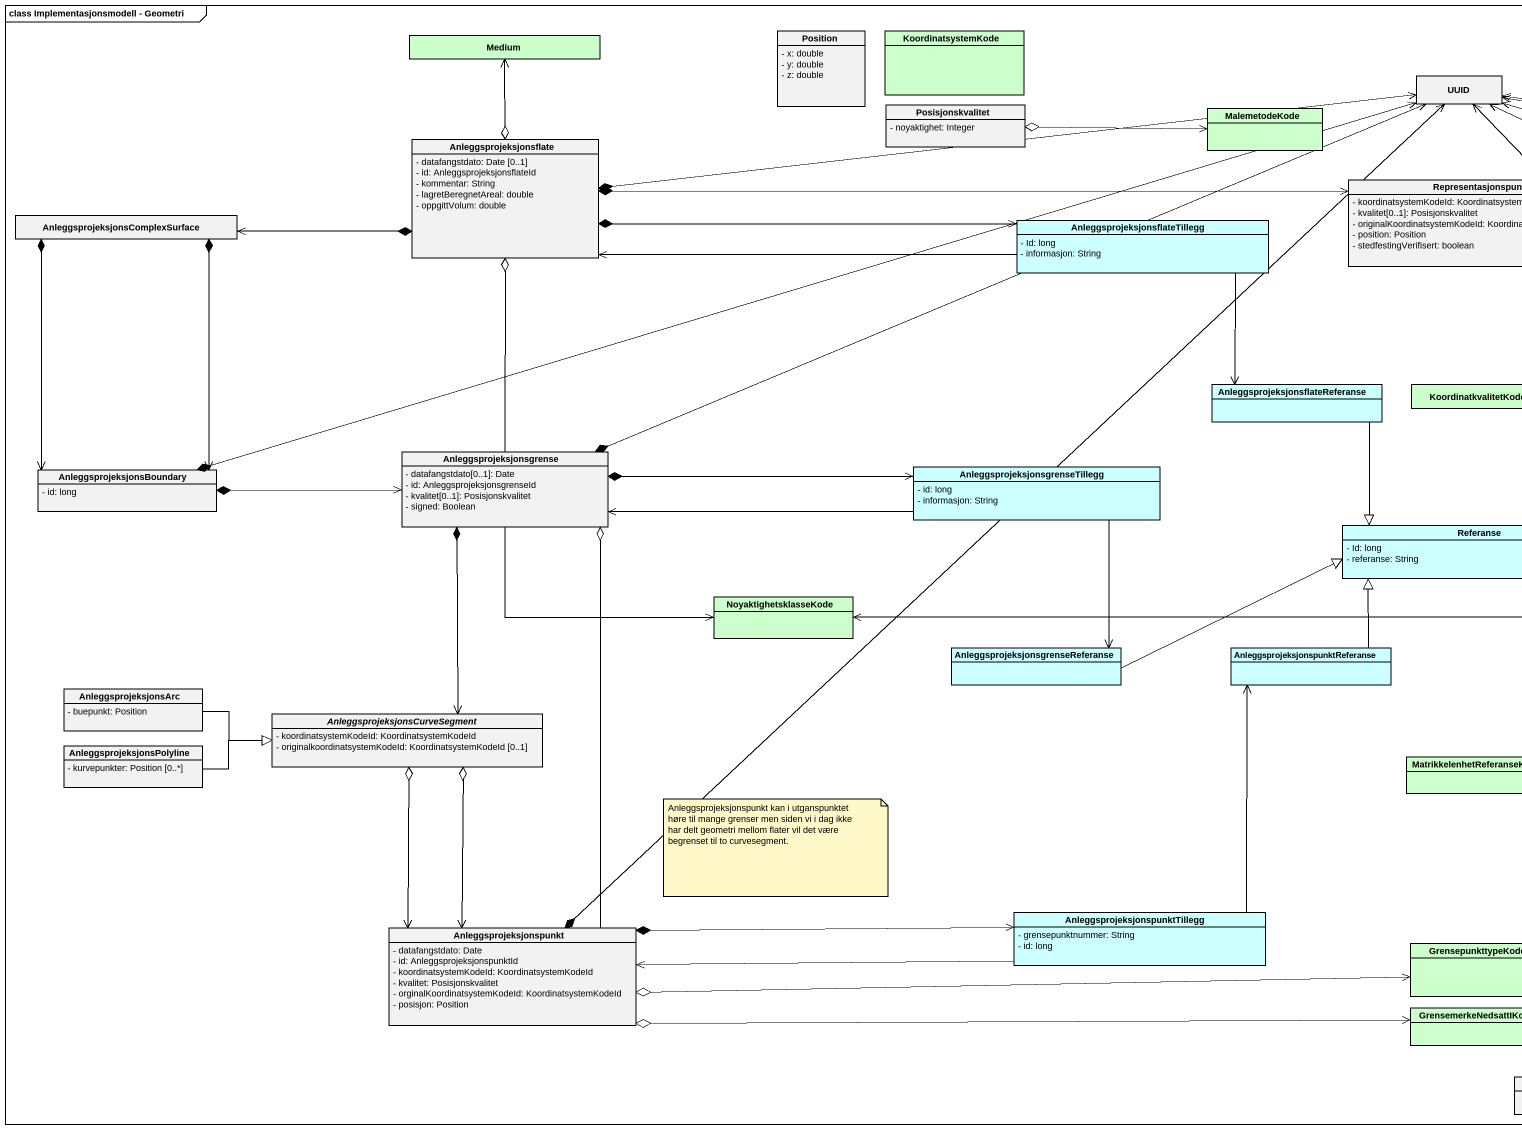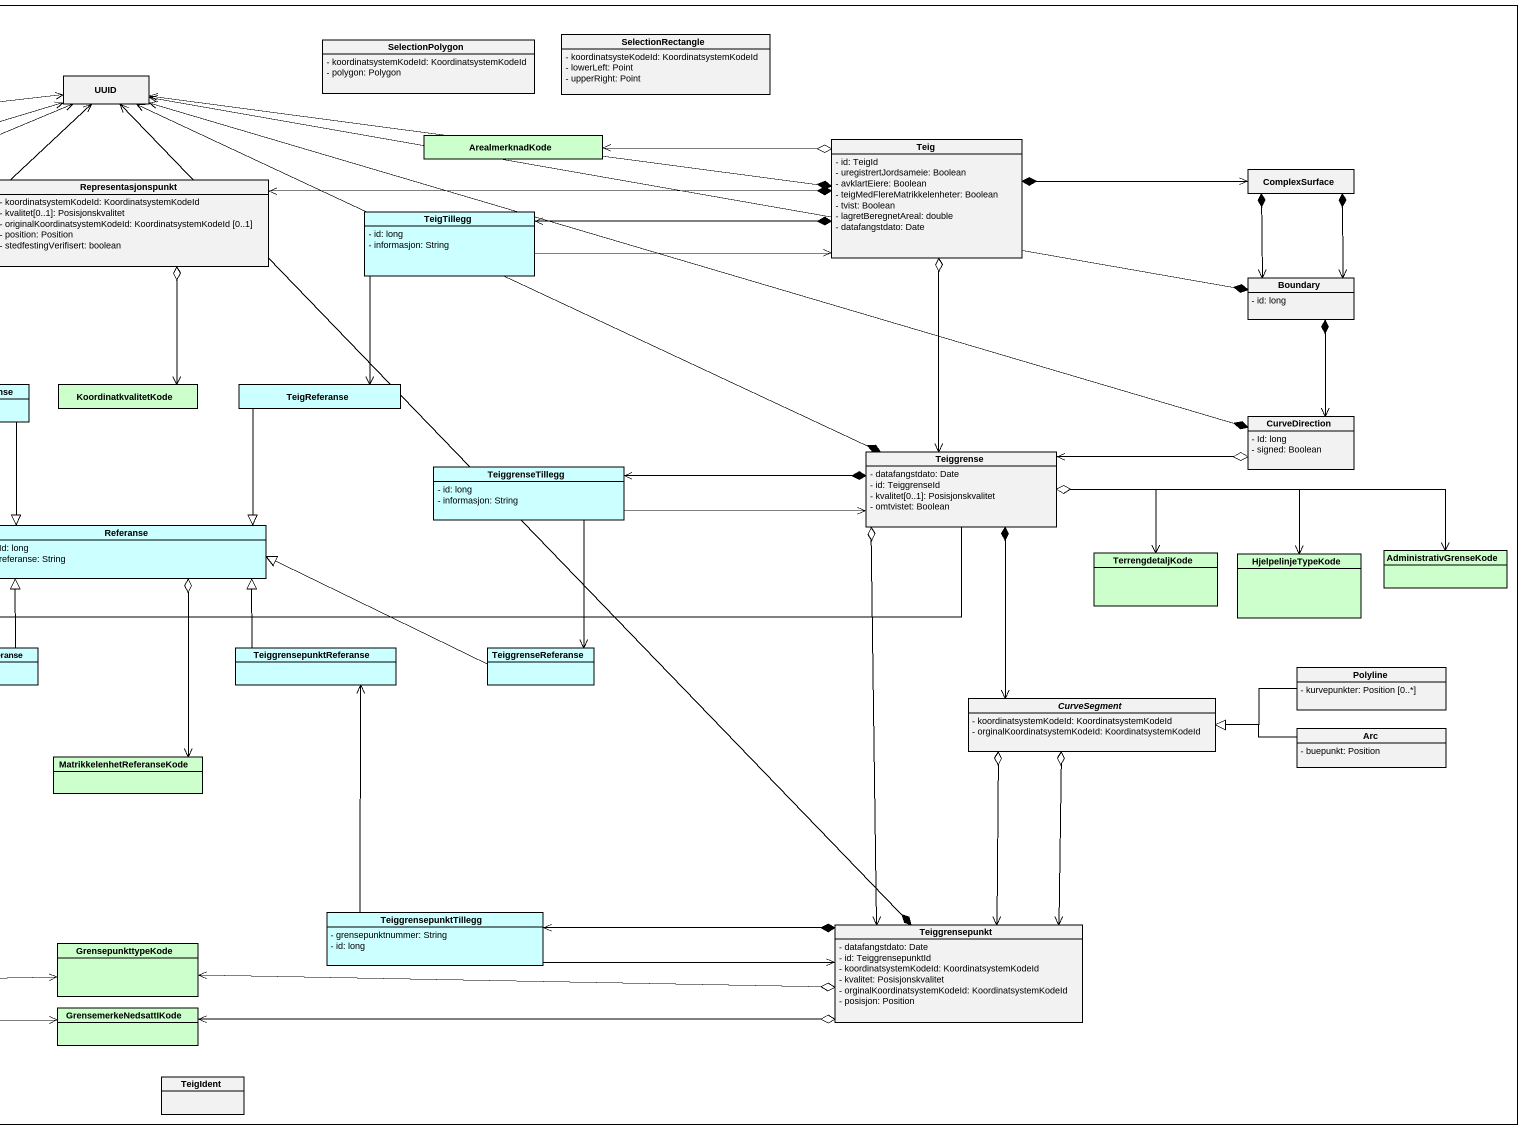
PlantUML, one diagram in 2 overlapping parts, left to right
@startuml
mainframe class Implementasjonsmodell - Geometri
hide circle
hide empty members
skinparam classAttributeIconSize 0
class Medium #CCFFCC
class Position {
  - x: double
  - y: double
  - z: double
}
class KoordinatsystemKode #CCFFCC
class SelectionPolygon {
  - koordinatsystemKodeId: KoordinatsystemKodeId
  - polygon: Polygon
}
class SelectionRectangle {
  - koordinatsysteKodeId: KoordinatsystemKodeId
  - lowerLeft: Point
  - upperRight: Point
}
class UUID
class Posisjonskvalitet {
  - noyaktighet: Integer
}
class MalemetodeKode #CCFFCC
class Anleggsprojeksjonsflate {
  - datafangstdato: Date [0..1]
  - id: AnleggsprojeksjonsflateId
  - kommentar: String
  - lagretBeregnetAreal: double
  - oppgittVolum: double
}
class ArealmerknadKode #CCFFCC
class Teig {
  - id: TeigId
  - uregistrertJordsameie: Boolean
  - avklartEiere: Boolean
  - teigMedFlereMatrikkelenheter: Boolean
  - tvist: Boolean
  - lagretBeregnetAreal: double
  - datafangstdato: Date
}
class Representasjonspunkt {
  - koordinatsystemKodeId: KoordinatsystemKodeId
  - kvalitet[0..1]: Posisjonskvalitet
  - originalKoordinatsystemKodeId: KoordinatsystemKodeId [0..1]
  - position: Position
  - stedfestingVerifisert: boolean
}
class ComplexSurface
class "AnleggsprojeksjonsComplexSurface" as AnleggsprojeksjonsComplexSur
class "AnleggsprojeksjonsflateTillegg" as AnleggsprojeksjonsflateTille #CCFFFF {
  - Id: long
  - informasjon: String
}
class TeigTillegg #CCFFFF {
  - id: long
  - informasjon: String
}
class "Boundary" as Boundary_ {
  - id: long
}
class "AnleggsprojeksjonsflateReferanse" as AnleggsprojeksjonsflateRefer #CCFFFF
class KoordinatkvalitetKode #CCFFCC
class TeigReferanse #CCFFFF
class CurveDirection {
  - Id: long
  - signed: Boolean
}
class AnleggsprojeksjonsBoundary {
  - id: long
}
class Anleggsprojeksjonsgrense {
  - datafangstdato[0..1]: Date
  - id: AnleggsprojeksjonsgrenseId
  - kvalitet[0..1]: Posisjonskvalitet
  - signed: Boolean
}
class "AnleggsprojeksjonsgrenseTillegg" as AnleggsprojeksjonsgrenseTill #CCFFFF {
  - id: long
  - informasjon: String
}
class TeiggrenseTillegg #CCFFFF {
  - id: long
  - informasjon: String
}
class Teiggrense {
  - datafangstdato: Date
  - id: TeiggrenseId
  - kvalitet[0..1]: Posisjonskvalitet
  - omtvistet: Boolean
}
class Referanse #CCFFFF {
  - Id: long
  - referanse: String
}
class AdministrativGrenseKode #CCFFCC
class TerrengdetaljKode #CCFFCC
class HjelpelinjeTypeKode #CCFFCC
class NoyaktighetsklasseKode #CCFFCC
class "AnleggsprojeksjonsgrenseReferanse" as AnleggsprojeksjonsgrenseRefe #CCFFFF
class "AnleggsprojeksjonspunktReferanse" as AnleggsprojeksjonspunktRefer #CCFFFF
class TeiggrensepunktReferanse #CCFFFF
class TeiggrenseReferanse #CCFFFF
class Polyline {
  - kurvepunkter: Position [0..*]
}
class AnleggsprojeksjonsArc {
  - buepunkt: Position
}
abstract class CurveSegment {
  - koordinatsystemKodeId: KoordinatsystemKodeId
  - orginalKoordinatsystemKodeId: KoordinatsystemKodeId
}
abstract class "AnleggsprojeksjonsCurveSegment" as AnleggsprojeksjonsCurveSegme {
  - koordinatsystemKodeId: KoordinatsystemKodeId
  - originalkoordinatsystemKodeId: KoordinatsystemKodeId [0..1]
}
class Arc {
  - buepunkt: Position
}
class AnleggsprojeksjonsPolyline {
  - kurvepunkter: Position [0..*]
}
class MatrikkelenhetReferanseKode #CCFFCC
class Anleggsprojeksjonspunkt {
  - datafangstdato: Date
  - id: AnleggsprojeksjonspunktId
  - koordinatsystemKodeId: KoordinatsystemKodeId
  - kvalitet: Posisjonskvalitet
  - orginalKoordinatsystemKodeId: KoordinatsystemKodeId
  - posisjon: Position
}
class "AnleggsprojeksjonspunktTillegg" as AnleggsprojeksjonspunktTille #CCFFFF {
  - grensepunktnummer: String
  - id: long
}
class TeiggrensepunktTillegg #CCFFFF {
  - grensepunktnummer: String
  - id: long
}
class Teiggrensepunkt {
  - datafangstdato: Date
  - id: TeiggrensepunktId
  - koordinatsystemKodeId: KoordinatsystemKodeId
  - kvalitet: Posisjonskvalitet
  - orginalKoordinatsystemKodeId: KoordinatsystemKodeId
  - posisjon: Position
}
class GrensepunkttypeKode #CCFFCC
class GrensemerkeNedsattIKode #CCFFCC
class TeigIdent
UUID <-left-* Anleggsprojeksjonsflate
UUID <-right-* Teig
UUID <-right-* Teig
UUID <-right-* Boundary_
UUID <-right-* CurveDirection
UUID <-left-* AnleggsprojeksjonsBoundary
UUID <-left-* Anleggsprojeksjonsgrense
UUID <-right-* Teiggrense
UUID <--* Anleggsprojeksjonspunkt
UUID <--* Teiggrensepunkt
Posisjonskvalitet o-right-> MalemetodeKode
Anleggsprojeksjonsflate o-up-> Medium
Anleggsprojeksjonsflate *-right-> Representasjonspunkt
Anleggsprojeksjonsflate *-left-> AnleggsprojeksjonsComplexSur
Anleggsprojeksjonsflate *-right-> AnleggsprojeksjonsflateTille
Anleggsprojeksjonsflate o-- Anleggsprojeksjonsgrense
ArealmerknadKode <-right-o Teig
Teig *-left-> Representasjonspunkt
Teig *-right-> ComplexSurface
Teig *-left-> TeigTillegg
Representasjonspunkt o--> KoordinatkvalitetKode
ComplexSurface *--> Boundary_
ComplexSurface *--> Boundary_
AnleggsprojeksjonsComplexSur *--> AnleggsprojeksjonsBoundary
AnleggsprojeksjonsComplexSur *--> AnleggsprojeksjonsBoundary
AnleggsprojeksjonsflateTille -left-> Anleggsprojeksjonsflate
AnleggsprojeksjonsflateTille --> AnleggsprojeksjonsflateRefer
TeigTillegg -right-> Teig
TeigTillegg --> TeigReferanse
Boundary_ *--> CurveDirection
AnleggsprojeksjonsflateRefer --|> Referanse
TeigReferanse --|> Referanse
CurveDirection o-left-> Teiggrense
AnleggsprojeksjonsBoundary *-right-> Anleggsprojeksjonsgrense
Anleggsprojeksjonsgrense *-right-> AnleggsprojeksjonsgrenseTill
Anleggsprojeksjonsgrense -right-> NoyaktighetsklasseKode
Anleggsprojeksjonsgrense *--> AnleggsprojeksjonsCurveSegme
Anleggsprojeksjonsgrense o-- Anleggsprojeksjonspunkt
AnleggsprojeksjonsgrenseTill -left-> Anleggsprojeksjonsgrense
AnleggsprojeksjonsgrenseTill --> AnleggsprojeksjonsgrenseRefe
TeiggrenseTillegg -right-> Teiggrense
TeiggrenseTillegg --> TeiggrenseReferanse
Teiggrense <-up-o Teig
Teiggrense *-left-> TeiggrenseTillegg
Teiggrense o-right-> AdministrativGrenseKode
Teiggrense o-right-> TerrengdetaljKode
Teiggrense o-right-> HjelpelinjeTypeKode
Teiggrense -left-> NoyaktighetsklasseKode
Teiggrense *--> CurveSegment
Referanse o--> MatrikkelenhetReferanseKode
AnleggsprojeksjonsgrenseRefe -right-|> Referanse
AnleggsprojeksjonspunktRefer -up-|> Referanse
TeiggrensepunktReferanse -up-|> Referanse
TeiggrenseReferanse -left-|> Referanse
Polyline -left-|> CurveSegment
AnleggsprojeksjonsArc -right-|> AnleggsprojeksjonsCurveSegme
CurveSegment o--> Teiggrensepunkt
CurveSegment o--> Teiggrensepunkt
AnleggsprojeksjonsCurveSegme o--> Anleggsprojeksjonspunkt
AnleggsprojeksjonsCurveSegme o--> Anleggsprojeksjonspunkt
Arc -left-|> CurveSegment
AnleggsprojeksjonsPolyline -right-|> AnleggsprojeksjonsCurveSegme
Anleggsprojeksjonspunkt *-right-> AnleggsprojeksjonspunktTille
Anleggsprojeksjonspunkt o-right-> GrensepunkttypeKode
Anleggsprojeksjonspunkt o-right-> GrensemerkeNedsattIKode
AnleggsprojeksjonspunktTille -up-> AnleggsprojeksjonspunktRefer
AnleggsprojeksjonspunktTille -left-> Anleggsprojeksjonspunkt
TeiggrensepunktTillegg -up-> TeiggrensepunktReferanse
TeiggrensepunktTillegg -right-> Teiggrensepunkt
Teiggrensepunkt <-up-o Teiggrense
Teiggrensepunkt *-left-> TeiggrensepunktTillegg
Teiggrensepunkt o-left-> GrensepunkttypeKode
Teiggrensepunkt o-left-> GrensemerkeNedsattIKode
note as N1
  Anleggsprojeksjonspunkt kan i utganspunktet høre til mange grenser men siden vi i dag ikke har delt geometri mellom flater vil det være begrenset til to curvesegment.
end note
@enduml
